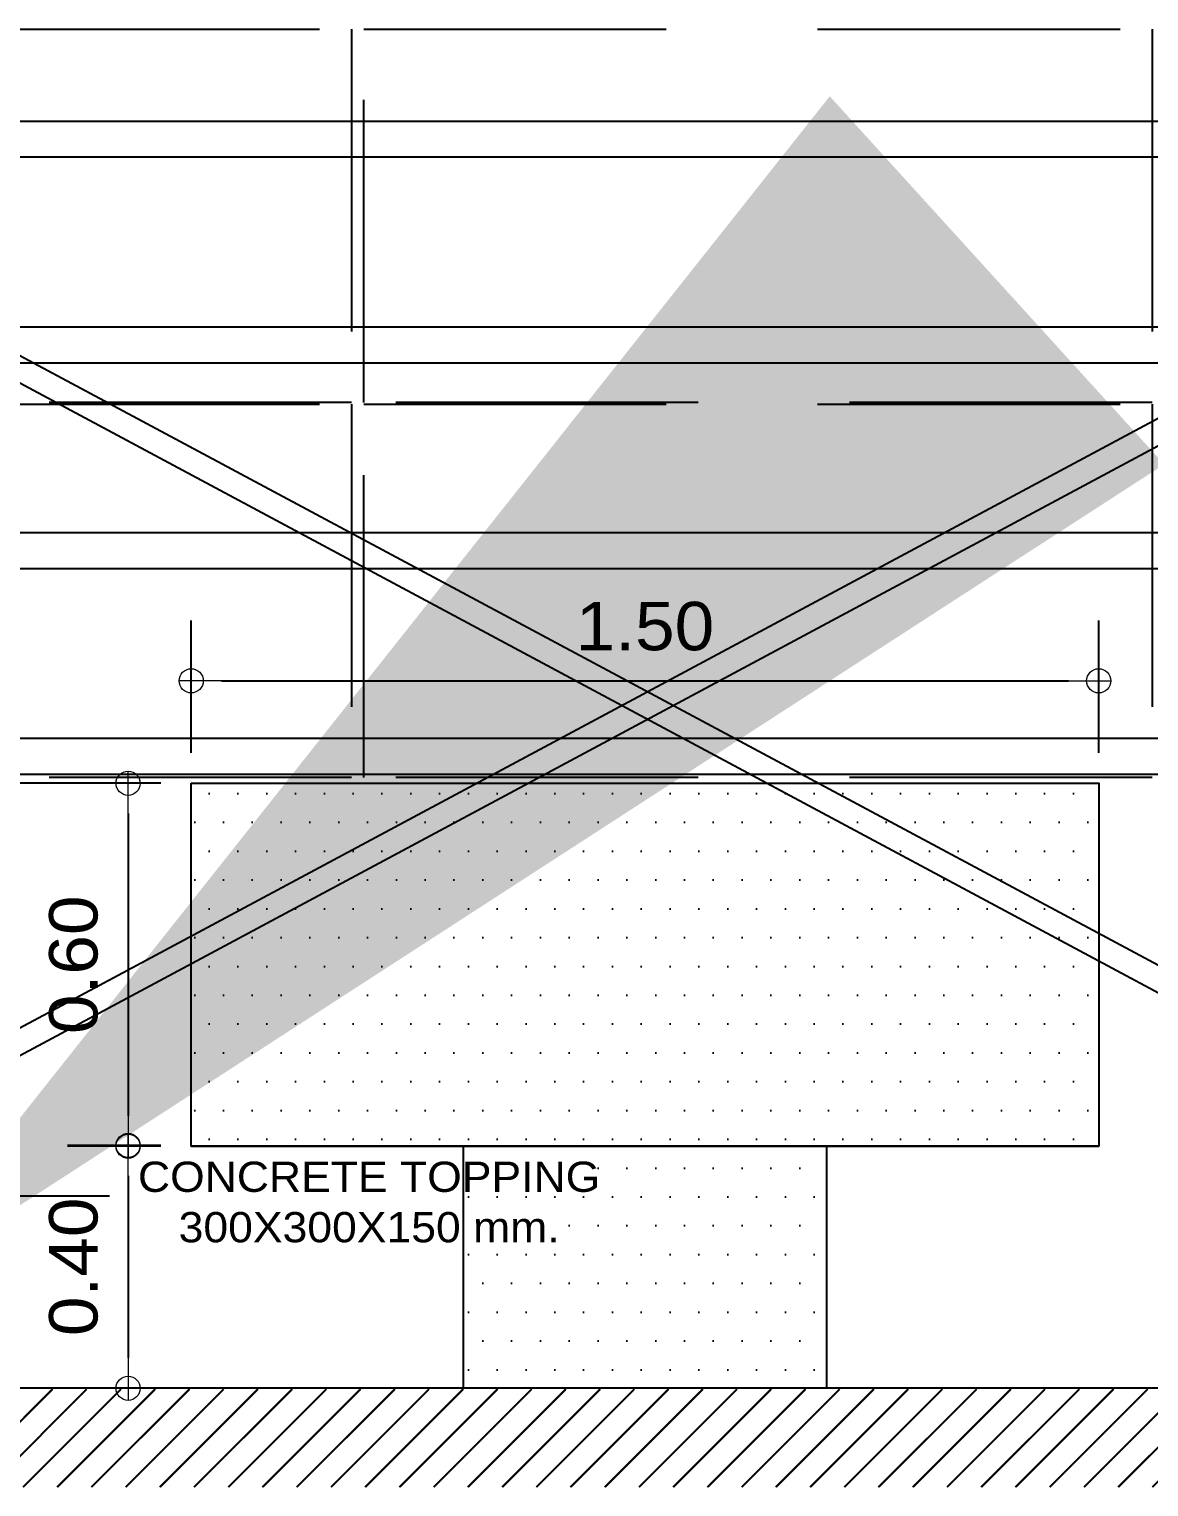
# Model space of a CAD drawing. Header units: millimetres. Extents: x 1633 to 1881, y 942 to 1170.
# Drawn here: x 1671.27 to 1708.32, y 990.46 to 1038.69 of the extents above; entities that cross this region are included whole.
import ezdxf

# ---------------------------------------------------------------- set-up
doc = ezdxf.new("R2010")
doc.units = ezdxf.units.MM
doc.linetypes.add('CENTER2', pattern=[28.575000000000003, 19.05, -3.175, 3.175, -3.175])
doc.linetypes.add('HIDDEN', pattern=[0.375, 0.25, -0.125])
doc.layers.get('Defpoints').update_dxf_attribs({"color": 2})
doc.layers.add('2中心线', color=1, linetype='CENTER2', lineweight=0)
doc.layers.add('A-DIMS-0050', color=8, linetype='Continuous', lineweight=18)
doc.layers.add('轨道', color=2, linetype='Continuous')
doc.styles.add('MASTER', font='cordia.shx', dxfattribs={"width": 1.1})
doc.styles.get("Standard").update_dxf_attribs({"font": 'arial.ttf'})
doc.dimstyles.new('C0050', dxfattribs={"dimscale": 0.05, "dimtxt": 1.6, "dimasz": 1, "dimexe": 2, "dimexo": 1, "dimgap": 1, "dimtad": 1, "dimtoh": 1, "dimzin": 0, "dimdsep": 46, "dimlunit": 6, "dimtxsty": 'MASTER', "dimblk": 'CC', "dimcen": 1, "dimclrd": 256, "dimclre": 256, "dimclrt": 2, "dimadec": 0, "dimazin": 0, "dimtfac": 1, "dimtix": 1, "dimtmove": 2, "dimatfit": 3, "dimldrblk": 'CC', "dimfxl": 1, "dimtolj": 1, "dimtzin": 0, "dimarcsym": 0})
doc.dimstyles.new('ISO-25', dxfattribs={"dimtxt": 2.5, "dimasz": 2.5, "dimexe": 1.25, "dimexo": 0.625, "dimtad": 1, "dimtxsty": 'Standard', "dimcen": 2.5, "dimadec": 0, "dimazin": 0, "dimtfac": 1, "dimtmove": 0, "dimatfit": 3, "dimfxl": 1, "dimarcsym": 0})

# ---------------------------------------------------------------- blocks, each defined once
blk = doc.blocks.new('*U116')
at = {"layer": '轨道'}
blk.add_lwpolyline([(-4.687057229850421, 0.0299999999999999), (4.687057229850421, 0.0299999999999999), (4.687057229850421, -0.0299999999999999), (-4.687057229850421, -0.0299999999999999)], close=True, dxfattribs=at)
blk = doc.blocks.new('*U115')
at = {"color": 0, "linetype": 'ByBlock', "lineweight": -2, "transparency": 16777216}
for p in [(0, 0), (0, -0.3399999999999985), (0, -0.679999999999997), (0, -1.019999999999996)]:
    blk.add_blockref('*U116', p, dxfattribs=at)
blk = doc.blocks.new('*U117')
at = {"lineweight": 25}
for p, q in [((-11.47837653161692, 30.83182504814427), (2750.228924286395, 1509.882277116393)), ((2750.228924286395, 1509.882277116393), (2769.113459110422, 1474.620763472193)), ((7.406158292409398, -4.429688596056224), (2769.113459110422, 1474.620763472193)), ((2700.366840206204, 1465.306784538886), (2735.628353850404, 1484.191319362913)), ((2704.37980385631, 1457.813712889494), (2739.64131750051, 1476.69824771352)), ((-11.47837653161692, 30.83182504814427), (7.406158292409398, -4.429688596056224))]:
    blk.add_line(p, q, dxfattribs=at)
blk.add_circle((20.00442691269564, 25), 4.249999999999999, dxfattribs=at)
for centre, start, end in [((2737.634835675457, 1480.444783538216), 298.1715676673276, 118.1715676673276), ((2702.373322031257, 1461.56024871419), 118.1715676673276, 298.1715676673276)]:
    blk.add_arc(centre, 4.249999999999999, start, end, dxfattribs=at)
at = {"layer": '2中心线', "lineweight": 25, "ltscale": 0.5}
for p, q in [((2743.139074486394, 1483.392614721918), (2696.862686559334, 1458.608991756758)), ((2735.048507041384, 1485.274018849999), (2740.200129739313, 1475.654824321486)), ((2699.786993397183, 1466.389484025972), (2704.938616095112, 1456.770289497459))]:
    blk.add_line(p, q, dxfattribs=at)
at = {"layer": '2中心线', "lineweight": 25}
for p, q in [((14.50018810175864, 22.05216881629831), (25.51506238461815, 27.95125695743214)), ((17.41809827862206, 29.82923531178237), (22.56972097655082, 20.21004078326933))]:
    blk.add_line(p, q, dxfattribs=at)
blk = doc.blocks.new('G$CE4CDAED9')
at = {"color": 5, "linetype": 'HIDDEN', "ltscale": 2}
for p, q in [((0, 1.23702460348494), (1.302999999999884, 1.23702460348494)), ((1.302999999999884, 1.23702460348494), (1.302999999999884, 0.6199999999999477)), ((1.302999999999884, 0.6199999999999477), (0, 0.6199999999999477))]:
    blk.add_line(p, q, dxfattribs=at)
for points in [[(1.32300000000032, 1.237024603484883), (2.626000000000204, 1.237024603484826), (2.626000000000204, 0.6199999999998909), (1.32300000000032, 0.6199999999999477)], [(0, 0.6170246034849356), (1.302999999999884, 0.6170246034848788), (1.302999999999884, -5.68e-14), (0, 0)], [(1.32300000000032, 0.6170246034848788), (2.626000000000204, 0.6170246034848219), (2.626000000000204, -1.137e-13), (1.32300000000032, -5.68e-14)]]:
    blk.add_lwpolyline(points, close=True, dxfattribs=at)
blk = doc.blocks.new('CC')
at = {"color": 8}
blk.add_line((-1, 0), (0.4000000000000909, 0), dxfattribs=at)
at = {"color": 3}
blk.add_circle((0, 0), 0.4000000000000021, dxfattribs=at)
blk = doc.blocks.new('*D128')
at = {"layer": 'A-DIMS-0050', "lineweight": -2}
for p, q in [((0.5463701679334008, 2.165437597096691), (0.1384949607430826, 2.165437597096691)), ((0.2384949607430826, 2.115437597096691), (0.2384949607430826, 1.215437597096691)), ((0.5463701679334008, 1.165437597096691), (0.1384949607430826, 1.165437597096691))]:
    blk.add_line(p, q, dxfattribs=at)
at = {"layer": 'Defpoints', "color": 0}
for p in [(0.5963701679334008, 2.165437597096691), (0.2384949607430826, 1.165437597096691), (0.5963701679334008, 1.165437597096691)]:
    blk.add_point(p, dxfattribs=at)
at = {"layer": 'A-DIMS-0050', "linetype": 'ByBlock', "lineweight": -2, "xscale": 0.05, "yscale": 0.05, "zscale": 0.05}
for p, rotation in [((0.2384949607430826, 2.165437597096691), 90), ((0.2384949607430826, 1.165437597096691), 270)]:
    blk.add_blockref('CC', p, dxfattribs=dict(at, rotation=rotation))
at = {"layer": 'A-DIMS-0050', "color": 2, "insert": (0.1484949607430826, 1.665437597096691), "char_height": 0.08, "attachment_point": 5, "rotation": 90, "style": 'MASTER'}
blk.add_mtext('\\A1;1.00', dxfattribs=at)
blk = doc.blocks.new('*D129')
at = {"layer": 'A-DIMS-0050', "lineweight": -2}
for p, q in [((0.5463701679334008, 2.165437597096691), (0.3920836756668905, 2.165437597096691)), ((0.4920836756668905, 2.115437597096691), (0.4920836756668905, 1.615437597096555)), ((0.5463701679334008, 1.565437597096555), (0.3920836756668905, 1.565437597096555))]:
    blk.add_line(p, q, dxfattribs=at)
at = {"layer": 'Defpoints', "color": 0}
for p in [(0.5963701679334008, 2.165437597096691), (0.4920836756668905, 1.565437597096555), (0.5963701679334008, 1.565437597096555)]:
    blk.add_point(p, dxfattribs=at)
at = {"layer": 'A-DIMS-0050', "linetype": 'ByBlock', "lineweight": -2, "xscale": 0.05, "yscale": 0.05, "zscale": 0.05}
for p, rotation in [((0.4920836756668905, 2.165437597096691), 90), ((0.4920836756668905, 1.565437597096555), 270)]:
    blk.add_blockref('CC', p, dxfattribs=dict(at, rotation=rotation))
at = {"layer": 'A-DIMS-0050', "color": 2, "insert": (0.4020836756668905, 1.865437597096623), "char_height": 0.08, "attachment_point": 5, "rotation": 90, "style": 'MASTER'}
blk.add_mtext('\\A1;0.60', dxfattribs=at)
blk = doc.blocks.new('*D130')
at = {"layer": 'A-DIMS-0050', "lineweight": -2}
for p, q in [((0.5463701679334008, 1.566792767072123), (0.3920836756668905, 1.566792767072123)), ((0.4920836756668905, 1.516792767072123), (0.4920836756668905, 1.215437597096691)), ((0.5463701679334008, 1.165437597096691), (0.3920836756668905, 1.165437597096691))]:
    blk.add_line(p, q, dxfattribs=at)
at = {"layer": 'Defpoints', "color": 0}
for p in [(0.5963701679334008, 1.566792767072123), (0.4920836756668905, 1.165437597096691), (0.5963701679334008, 1.165437597096691)]:
    blk.add_point(p, dxfattribs=at)
at = {"layer": 'A-DIMS-0050', "linetype": 'ByBlock', "lineweight": -2, "xscale": 0.05, "yscale": 0.05, "zscale": 0.05}
for p, rotation in [((0.4920836756668905, 1.566792767072123), 90), ((0.4920836756668905, 1.165437597096691), 270)]:
    blk.add_blockref('CC', p, dxfattribs=dict(at, rotation=rotation))
at = {"layer": 'A-DIMS-0050', "color": 2, "insert": (0.4020836756668905, 1.366115182084407), "char_height": 0.08, "attachment_point": 5, "rotation": 90, "style": 'MASTER'}
blk.add_mtext('\\A1;0.40', dxfattribs=at)
blk = doc.blocks.new('*D131')
at = {"layer": 'A-DIMS-0050', "lineweight": -2}
for p, q in [((0.5963701679334008, 2.215437597096691), (0.5963701679334008, 2.434677886704988)), ((2.096370167933401, 2.215437597096691), (2.096370167933401, 2.434677886704988)), ((0.6463701679334009, 2.334677886704988), (2.046370167933401, 2.334677886704988))]:
    blk.add_line(p, q, dxfattribs=at)
at = {"layer": 'Defpoints', "color": 0}
for p in [(2.096370167933401, 2.334677886704988), (0.5963701679334008, 2.165437597096691), (2.096370167933401, 2.165437597096691)]:
    blk.add_point(p, dxfattribs=at)
at = {"layer": 'A-DIMS-0050', "linetype": 'ByBlock', "lineweight": -2, "xscale": 0.05, "yscale": 0.05, "zscale": 0.05, "rotation": 180}
blk.add_blockref('CC', (0.5963701679334008, 2.334677886704988), dxfattribs=at)
at = {"layer": 'A-DIMS-0050', "linetype": 'ByBlock', "lineweight": -2, "xscale": 0.05, "yscale": 0.05, "zscale": 0.05}
blk.add_blockref('CC', (2.096370167933401, 2.334677886704988), dxfattribs=at)
at = {"layer": 'A-DIMS-0050', "color": 2, "insert": (1.346370167933401, 2.424677886704988), "char_height": 0.08, "attachment_point": 5, "style": 'MASTER'}
blk.add_mtext('\\A1;1.50', dxfattribs=at)
blk = doc.blocks.new('G$C0B944460')
h = blk.add_hatch()
h.set_pattern_fill('DOTS', color=256, scale=0.03)
h.set_pattern_definition([(0, (-21.41805697135283, -1.096465704584482), (0.0238125, 0.047625), [0, -0.047625])])
h.paths.add_polyline_path([(2.096370167933401, 1.565437597096555), (2.096370167933401, 2.165437597096577), (0.5963701679334008, 2.165437597096577), (0.5963701679334008, 1.565437597096555), (2.096370167933401, 1.565437597096555)], is_closed=False)
h.paths.add_polyline_path([(1.046370167933446, 1.565437597096555), (1.046370167933446, 1.165437597096577), (1.646370167933355, 1.165437597096577), (1.646370167933355, 1.565437597096555), (1.046370167933446, 1.565437597096555)], is_closed=False)
h = blk.add_hatch()
h.set_pattern_fill('JIS_LC_20', color=8, scale=0.002)
h.set_pattern_definition([(45, (-18.26573461944099, -8.594707719406863), (-0.0282842712474619, 0.0282842712474619), []), (45, (-18.26493461944119, -8.594707719406863), (-0.0282842712474619, 0.0282842712474619), [])])
h.paths.add_polyline_path([(-1.000622218897661, 1.002446644422442), (-0.0379999876022339, 1.002446644422442), (-0.0379999876022339, 1.163898522670031), (-1.000622218897661, 1.163898522670031), (-1.000622218897661, 1.002446644422442)], is_closed=False)
h.paths.add_polyline_path([(0.0379999876022339, 1.002446644422442), (2.654740348264568, 1.002446644422442), (2.654740348264568, 1.163898522670031), (0.0379999876022339, 1.163898522670031), (0.0379999876022339, 1.002446644422442)], is_closed=False)
h.paths.add_polyline_path([(3.918831813688485, 1.002446644422442), (3.918831813688485, 1.163898522670031), (2.730740323469036, 1.165437597096577), (2.730740323469036, 1.002446644422442), (3.918831813688485, 1.002446644422442)], is_closed=False)
at = {"color": 8}
blk.add_line((0.5963701679334008, 1.565437597096555), (2.096370167933401, 1.565437597096555), dxfattribs=at)
at = {"color": 1}
blk.add_line((9.174625041966692, 1.165437597096577), (-0.9808792117582925, 1.165437597096577, -2.665824089252594), dxfattribs=at)
at = {"color": 8}
for points in [[(0.5963701679334008, 2.165437597096577), (2.096370167933401, 2.165437597096577), (2.096370167933401, 1.565437597096555), (0.5963701679334008, 1.565437597096555)], [(1.046370167933446, 1.565437597096555), (1.646370167933355, 1.565437597096555), (1.646370167933355, 1.165437597096577), (1.046370167933446, 1.165437597096577)]]:
    blk.add_lwpolyline(points, close=True, dxfattribs=at)
at = {"color": 4}
blk.add_blockref('G$CE4CDAED9', (-0.4414186477551993, 2.174842940496099), dxfattribs=at)
blk.add_blockref('*U115', (4.043251405195406, 3.23004894250608, -1.332912044626359))
at = {"yscale": 0.001, "zscale": 0.001}
for p, xscale in [((2.720000880523912, 1.545779956287795, -2.665824089252627), -0.001), ((-0.0200008805231846, 1.545779956287795, -2.665824089252627), 0.001)]:
    blk.add_blockref('*U117', p, dxfattribs=dict(at, xscale=xscale))
at = {"layer": 'A-DIMS-0050', "color": 2, "insert": (0.8904372610725773, 1.47296838744132), "char_height": 0.05, "attachment_point": 5, "style": 'MASTER'}
blk.add_mtext('\\A1;CONCRETE TOPPING\\P300X300X150 mm.', dxfattribs=at)
at = {"layer": 'A-DIMS-0050'}
for p1, p2, distance, picture, middle in [((0.5963701679334008, 2.165437597096691), (2.096370167933401, 2.165437597096691), 0.16924028960829718, '*D131', (1.346370167933401, 2.424677886704988)), ((0.5963701679334008, 2.165437597096691), (0.5963701679334008, 1.165437597096691), -0.3578752071903182, '*D128', (0.1484949607430826, 1.665437597096691)), ((0.5963701679334008, 2.165437597096691), (0.5963701679334008, 1.565437597096555), -0.10428649226651032, '*D129', (0.4020836756668905, 1.865437597096623)), ((0.5963701679334008, 1.566792767072123), (0.5963701679334008, 1.165437597096691), -0.10428649226651032, '*D130', (0.4020836756668905, 1.366115182084407))]:
    dim = blk.add_aligned_dim(p1=p1, p2=p2, distance=distance, dimstyle='C0050', override={"dimtxsty": 'MASTER', "dimldrblk": 'CC'}, dxfattribs=at)
    dim.commit()
    dim.dimension.update_dxf_attribs({"geometry": picture, "text_midpoint": middle})
at = {"color": 1}
blk.add_leader([(0.0780471594385475, 1.315437597096668, -2.665824089252594), (0.2631279269161837, 1.483621187137707, -2.665824089252594), (0.4612165543002789, 1.483621187137707, -2.665824089252594)], dimstyle='ISO-25', override={"dimgap": 0.625, "dimtad": 0}, dxfattribs=at)

msp = doc.modelspace()

# ---------------------------------------------------------------- block references
at = {"xscale": 20.01807020244501, "yscale": 20.01807020244501, "zscale": 20.01807020244501}
msp.add_blockref('G$C0B944460', (1664.696195285196, 970.3916995819208, 46.5868427628732), dxfattribs=at)

doc.saveas('drawing.dxf')
